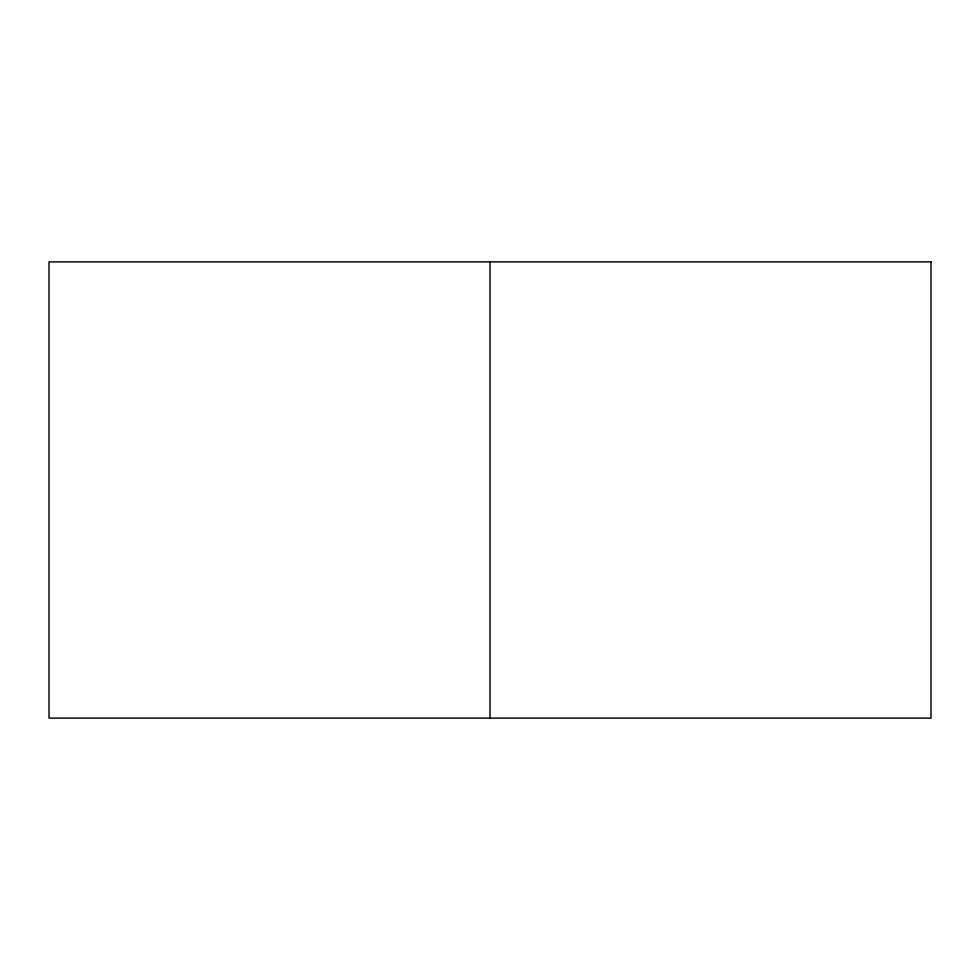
<?xml version="1.0" encoding="UTF-8"?>
<svg xmlns="http://www.w3.org/2000/svg" width="980" height="980" viewBox="0 0 980 980"><rect width="100%" height="100%" fill="white"/><g stroke="black" fill="none" stroke-linecap="round" stroke-linejoin="round"><path stroke-width="1.47" d="M490 261.893L490 718.107M931 261.893L49 261.893L49 718.107L931 718.107L931 261.893"/></g></svg>
